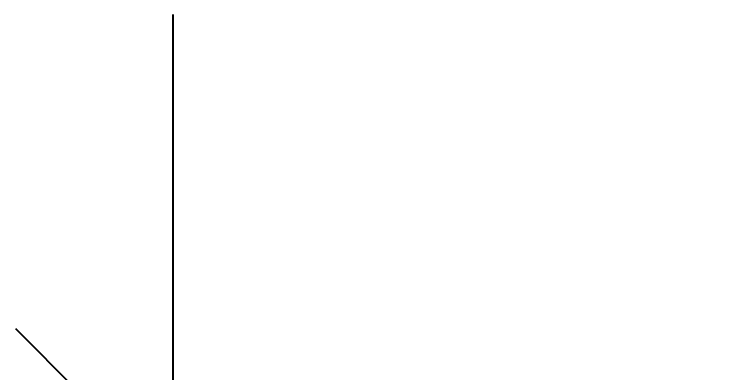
# Model space of a CAD drawing. Header units: inches. Extents: x -246336 to 136055, y -106871 to 69513.
# Drawn here: x -213543.9 to -213202, y -17623.1 to -17452.3 of the extents above; entities that cross this region are included whole.
import ezdxf

# ---------------------------------------------------------------- set-up
doc = ezdxf.new("R2010")
doc.units = ezdxf.units.IN
doc.header["$MEASUREMENT"] = 0
doc.styles.get("Standard").update_dxf_attribs({"font": 'VNTIME_0.TTF', "height": 86})
doc.dimstyles.new('TAM', dxfattribs={"dimscale": 75, "dimtxt": 2, "dimasz": 2, "dimexe": 3, "dimexo": 2, "dimgap": 1, "dimtad": 0, "dimtoh": 1, "dimdec": 0, "dimdsep": 46, "dimtxsty": 'Standard', "dimblk1": 'OBLIQUE', "dimblk2": 'OBLIQUE', "dimsah": 1, "dimcen": -1, "dimdle": 3, "dimclrd": 251, "dimclre": 251, "dimadec": 0, "dimazin": 0, "dimtfac": 1, "dimtdec": 0, "dimtmove": 0, "dimatfit": 3, "dimldrblk": 'OBLIQUE', "dimfxl": 1, "dimtvp": 1, "dimtolj": 1, "dimtzin": 0, "dimarcsym": 0})

# ---------------------------------------------------------------- blocks, each defined once
blk = doc.blocks.new('_OBLIQUE')
at = {"color": 0, "linetype": 'ByBlock'}
blk.add_line((-0.5, -0.5), (0.5, 0.5), dxfattribs=at)
blk = doc.blocks.new('*D128')
at = {"color": 251, "lineweight": -2}
for p, q in [((-213468.28, -19902.13), (-213468.28, -17452.3)), ((-213351.98, -17677.3), (-213693.28, -17677.3)), ((-213351.98, -19677.13), (-213693.28, -19677.13))]:
    blk.add_line(p, q, dxfattribs=at)
at = {"layer": 'Defpoints', "color": 0}
for p in [(-213468.28, -17677.3), (-213201.98, -17677.3), (-213201.98, -19677.13)]:
    blk.add_point(p, dxfattribs=at)
at = {"color": 251, "lineweight": -2, "xscale": 150, "yscale": 150, "zscale": 150}
for p, rotation in [((-213468.28, -17677.3), 90), ((-213468.28, -19677.13), 270)]:
    blk.add_blockref('_OBLIQUE', p, dxfattribs=dict(at, rotation=rotation))
at = {"color": 0, "insert": (-213556.08, -18677.22), "char_height": 86, "attachment_point": 5, "rotation": 90}
blk.add_mtext('\\A1;2000', dxfattribs=at)

msp = doc.modelspace()

# ---------------------------------------------------------------- dimensions: what is measured, and where the dimension line sits
dim = msp.add_linear_dim(base=(-213468.283, -17677.302), p1=(-213201.978, -19677.129), p2=(-213201.978, -17677.302), angle=90, dimstyle='TAM')
dim.commit()
dim.dimension.update_dxf_attribs({"geometry": '*D128', "text_midpoint": (-213556.085, -18677.215)})

doc.saveas('drawing.dxf')
